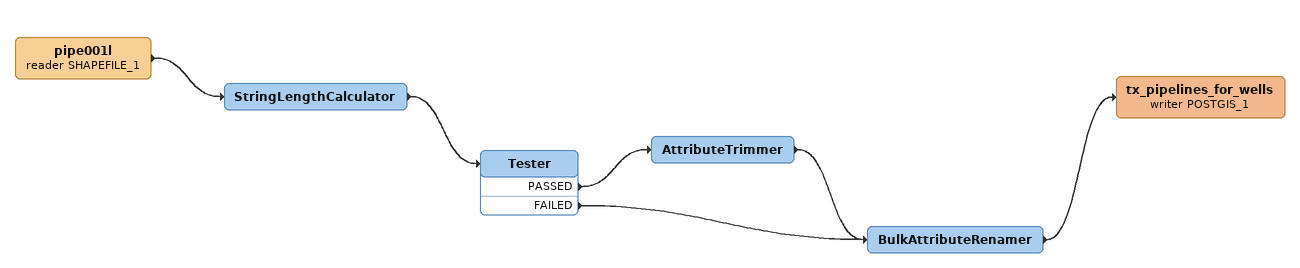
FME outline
pipe001l (reader SHAPEFILE_1)
    -> StringLengthCalculator
StringLengthCalculator
    -> Tester
Tester
    PASSED -> AttributeTrimmer
    FAILED -> BulkAttributeRenamer
AttributeTrimmer
    -> BulkAttributeRenamer
BulkAttributeRenamer
    -> tx_pipelines_for_wells (writer POSTGIS_1)
tx_pipelines_for_wells (writer POSTGIS_1)
